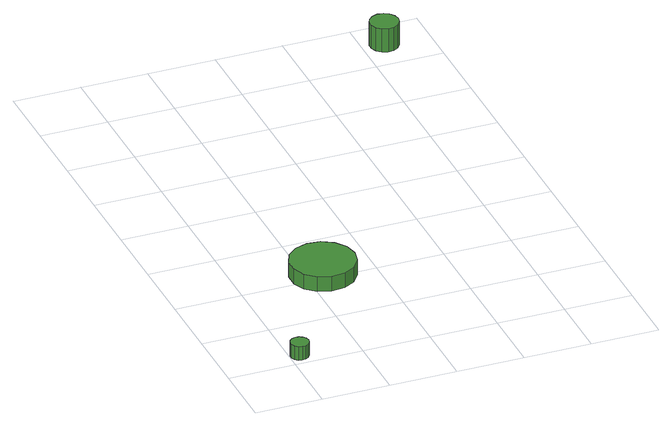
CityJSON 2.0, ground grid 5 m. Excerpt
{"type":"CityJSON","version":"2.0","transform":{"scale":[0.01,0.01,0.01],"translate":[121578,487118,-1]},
"CityObjects":{
"tree1":{"type":"SolitaryVegetationObject","attributes":{"function":"something"},"geometry":[{"type":"MultiSurface","lod":"1","boundaries":[[[0,1,2,3,4,5,6,7,8,9,10,11,12,13,14]],[[15,16,17,18,19,20,21,22,23,24,25,26,27,28,29]],[[0,29,28,1]],[[1,28,27,2]],[[2,27,26,3]],[[3,26,25,4]],[[4,25,24,5]],[[5,24,23,6]],[[6,23,22,7]],[[7,22,21,8]],[[8,21,20,9]],[[9,20,19,10]],[[10,19,18,11]],[[11,18,17,12]],[[12,17,16,13]],[[13,16,15,14]],[[14,15,29,0]]]}]},
"tree2":{"type":"SolitaryVegetationObject","attributes":{"function":"something"}},
"tree3":{"type":"SolitaryVegetationObject","attributes":{"function":"something"},"geometry":[{"type":"MultiSurface","lod":"1","boundaries":[[[30,31,32,33,34,35,36,37,38,39,40,41,42,43,44]],[[45,46,47,48,49,50,51,52,53,54,55,56,57,58,59]],[[30,59,58,31]],[[31,58,57,32]],[[32,57,56,33]],[[33,56,55,34]],[[34,55,54,35]],[[35,54,53,36]],[[36,53,52,37]],[[37,52,51,38]],[[38,51,50,39]],[[39,50,49,40]],[[40,49,48,41]],[[41,48,47,42]],[[42,47,46,43]],[[43,46,45,44]],[[44,45,59,30]]]}]},
"tree4":{"type":"SolitaryVegetationObject","attributes":{"function":"something"}},
"tree5":{"type":"SolitaryVegetationObject","attributes":{"function":"something"}},
"tree6":{"type":"SolitaryVegetationObject","attributes":{"function":"something"},"geometry":[{"type":"MultiSurface","lod":"1","boundaries":[[[60,61,62,63,64,65,66,67,68,69,70,71,72,73,74]],[[75,76,77,78,79,80,81,82,83,84,85,86,87,88,89]],[[60,89,88,61]],[[61,88,87,62]],[[62,87,86,63]],[[63,86,85,64]],[[64,85,84,65]],[[65,84,83,66]],[[66,83,82,67]],[[67,82,81,68]],[[68,81,80,69]],[[69,80,79,70]],[[70,79,78,71]],[[71,78,77,72]],[[72,77,76,73]],[[73,76,75,74]],[[74,75,89,60]]]}]}
},
"vertices":[
[142,108,167],[136,135,167],[119,159,167],[94,173,167],[66,176,167],[39,167,167],[17,148,167],[6,122,167],[6,93,167],[17,67,167],[39,48,167],[66,39,167],[94,42,167],[119,57,167],[136,80,167],[136,80,59],[119,57,59],[94,42,59],[66,39,59],[39,48,59],[17,67,59],[6,93,59],[6,122,59],[17,148,59],[39,167,59],[66,176,59],[94,173,59],[119,159,59],[136,135,59],[142,108,59],
[864,1061,177],[844,1158,177],[785,1239,177],[698,1289,177],[599,1299,177],[504,1268,177],[430,1202,177],[390,1111,177],[390,1011,177],[430,920,177],[504,853,177],[599,822,177],[698,833,177],[785,882,177],[844,963,177],[844,963,59],[785,882,59],[698,833,59],[599,822,59],[504,853,59],[430,920,59],[390,1011,59],[390,1111,59],[430,1202,59],[504,1268,59],[599,1299,59],[698,1289,59],[785,1239,59],[844,1158,59],[864,1061,59],
[2268,3765,244],[2258,3808,244],[2232,3844,244],[2194,3866,244],[2150,3871,244],[2108,3857,244],[2075,3828,244],[2057,3787,244],[2057,3743,244],[2075,3703,244],[2108,3673,244],[2150,3660,244],[2194,3664,244],[2232,3686,244],[2258,3722,244],[2258,3722,59],[2232,3686,59],[2194,3664,59],[2150,3660,59],[2108,3673,59],[2075,3703,59],[2057,3743,59],[2057,3787,59],[2075,3828,59],[2108,3857,59],[2150,3871,59],[2194,3866,59],[2232,3844,59],[2258,3808,59],[2268,3765,59]
]}
